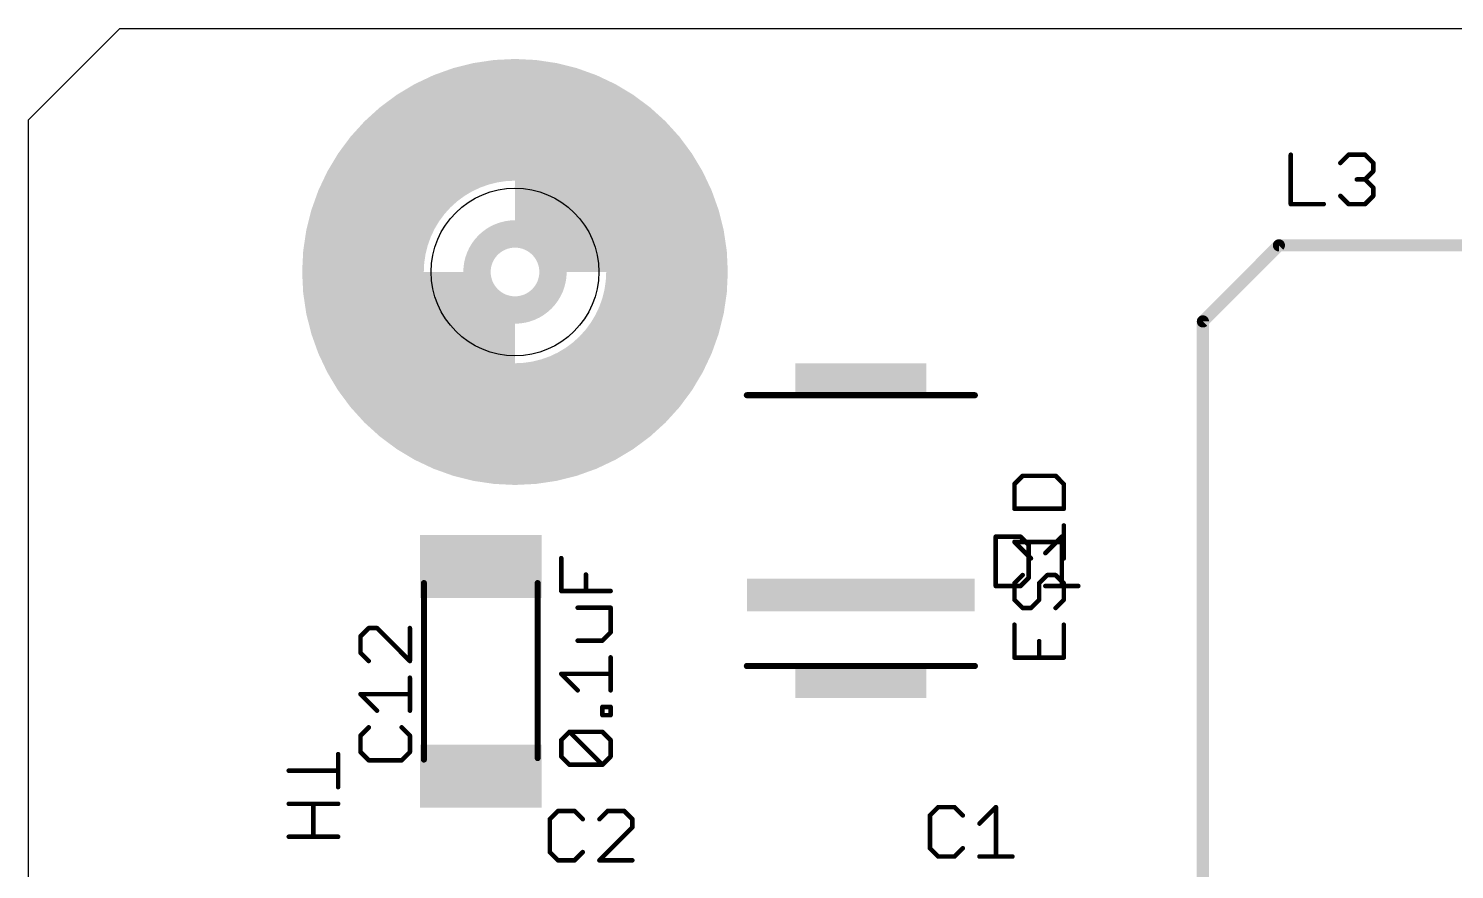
# Model space of a CAD drawing. Extents: x 2 to 123, y -4 to 52.
# Drawn here: x 2.03 to 25.86, y 38.03 to 52.07 of the extents above; entities that cross this region are included whole.
import ezdxf

# ---------------------------------------------------------------- set-up
doc = ezdxf.new("R2010")
doc.units = 0
for name, color, linetype in [('20', 53, 'CONTINUOUS'), ('25', 253, 'CONTINUOUS'), ('26', 253, 'CONTINUOUS'), ('27', 253, 'CONTINUOUS'), ('39', 12, 'CONTINUOUS'), ('40', 132, 'CONTINUOUS'), ('41', 12, 'CONTINUOUS'), ('42', 132, 'CONTINUOUS'), ('51', 253, 'CONTINUOUS')]:
    doc.layers.add(name, color=color, linetype=linetype)

# ---------------------------------------------------------------- blocks, each defined once
blk = doc.blocks.new('RECT')
blk.add_solid([(-0.5, -0.5), (0.5, -0.5), (-0.5, 0.5), (0.5, 0.5)])

msp = doc.modelspace()

# ---------------------------------------------------------------- linework, layer by layer
at = {"layer": '20'}
for p, q in [((3.556, 52.07), (2.032, 50.546)), ((3.556, 52.07), (92.456, 52.07)), ((2.032, 1.016), (2.032, 50.546))]:
    msp.add_line(p, q, dxfattribs=at)
msp.add_circle((10.16, 48.006), 1.4, dxfattribs=at)
at = {"layer": '25', "const_width": 0.0762}
for points in [[(23.1216, 49.9631), (23.1216, 49.1386)], [(23.9503, 49.8257), (24.0877, 49.9631)], [(24.0877, 49.9631), (24.3626, 49.9631)], [(24.3626, 49.9631), (24.5, 49.8257)], [(24.5, 49.8257), (24.5, 49.6883)], [(24.3626, 49.5509), (24.2251, 49.5509)], [(24.5, 49.6883), (24.3626, 49.5509)], [(24.3626, 49.5509), (24.5, 49.4134)], [(24.5, 49.4134), (24.5, 49.276)], [(23.1216, 49.1386), (23.6713, 49.1386)], [(24.0877, 49.1386), (23.9503, 49.276)], [(24.3626, 49.1386), (24.0877, 49.1386)], [(24.5, 49.276), (24.3626, 49.1386)], [(18.1927, 43.5871), (18.1927, 42.7626)], [(18.6049, 43.5871), (18.1927, 43.5871)], [(18.7424, 43.4497), (18.6049, 43.5871)], [(19.0214, 43.3123), (19.2962, 43.5871)], [(19.2962, 43.5871), (19.2962, 42.7626)], [(18.7424, 42.9), (18.7424, 43.4497)], [(18.6049, 42.7626), (18.7424, 42.9)], [(18.1927, 42.7626), (18.6049, 42.7626)], [(19.0214, 42.7626), (19.5711, 42.7626)], [(7.7168, 42.0606), (7.5794, 41.9231)], [(7.5794, 41.9231), (7.5794, 41.6483)], [(7.8542, 42.0606), (7.7168, 42.0606)], [(8.4039, 41.5109), (7.8542, 42.0606)], [(8.4039, 42.0606), (8.4039, 41.5109)], [(7.5794, 41.6483), (7.7168, 41.5109)], [(8.4039, 40.6822), (8.4039, 41.2319)], [(7.8542, 40.6822), (7.5794, 40.957)], [(7.5794, 40.957), (8.4039, 40.957)], [(7.7168, 40.4031), (7.5794, 40.2657)], [(7.5794, 40.2657), (7.5794, 39.9909)], [(8.4039, 40.2657), (8.2665, 40.4031)], [(8.4039, 39.9909), (8.4039, 40.2657)], [(7.5794, 39.9909), (7.7168, 39.8535)], [(8.2665, 39.8535), (8.4039, 39.9909)], [(7.7168, 39.8535), (8.2665, 39.8535)], [(17.2295, 39.0711), (17.0921, 38.9337)], [(17.5044, 39.0711), (17.2295, 39.0711)], [(17.6418, 38.9337), (17.5044, 39.0711)], [(17.9208, 38.7963), (18.1956, 39.0711)], [(18.1956, 39.0711), (18.1956, 38.2466)], [(10.8795, 39.0076), (10.7421, 38.8702)], [(10.7421, 38.8702), (10.7421, 38.3205)], [(11.1544, 39.0076), (10.8795, 39.0076)], [(11.2918, 38.8702), (11.1544, 39.0076)], [(11.7082, 39.0076), (11.5708, 38.8702)], [(11.9831, 39.0076), (11.7082, 39.0076)], [(12.1205, 38.8702), (11.9831, 39.0076)], [(12.1205, 38.7328), (12.1205, 38.8702)], [(17.0921, 38.9337), (17.0921, 38.384)], [(11.5708, 38.1831), (12.1205, 38.7328)], [(10.7421, 38.3205), (10.8795, 38.1831)], [(11.1544, 38.1831), (11.2918, 38.3205)], [(17.0921, 38.384), (17.2295, 38.2466)], [(17.5044, 38.2466), (17.6418, 38.384)], [(10.8795, 38.1831), (11.1544, 38.1831)], [(12.1205, 38.1831), (11.5708, 38.1831)], [(17.2295, 38.2466), (17.5044, 38.2466)], [(17.9208, 38.2466), (18.4705, 38.2466)]]:
    msp.add_lwpolyline(points, dxfattribs=at)
at = {"layer": '25', "const_width": 0.0381}
for points in [[(23.1407, 49.9631, 1), (23.1026, 49.9631)], [(23.9368, 49.8392, 1), (23.9638, 49.8122)], [(24.0877, 49.9822, 1), (24.0877, 49.9441)], [(24.1012, 49.9496, 1), (24.0743, 49.9766)], [(24.376, 49.9766, 1), (24.3491, 49.9496)], [(24.3626, 49.9441, 1), (24.3626, 49.9822)], [(24.519, 49.8257, 1), (24.4809, 49.8257)], [(24.4865, 49.8122, 1), (24.5134, 49.8392)], [(24.2251, 49.5699, 1), (24.2251, 49.5318)], [(24.376, 49.5643, 1), (24.3491, 49.5374)], [(24.3491, 49.5643, 1), (24.376, 49.5374)], [(24.3626, 49.5318, 1), (24.3626, 49.5699)], [(24.4809, 49.6883, 1), (24.519, 49.6883)], [(24.5134, 49.6748, 1), (24.4865, 49.7017)], [(24.519, 49.4134, 1), (24.4809, 49.4134)], [(24.4865, 49.4, 1), (24.5134, 49.4269)], [(23.1216, 49.1577, 1), (23.1216, 49.1196)], [(23.1026, 49.1386, 1), (23.1407, 49.1386)], [(23.6713, 49.1196, 1), (23.6713, 49.1577)], [(23.9638, 49.2895, 1), (23.9368, 49.2625)], [(24.0877, 49.1577, 1), (24.0877, 49.1196)], [(24.0743, 49.1251, 1), (24.1012, 49.1521)], [(24.3491, 49.1521, 1), (24.376, 49.1251)], [(24.3626, 49.1196, 1), (24.3626, 49.1577)], [(24.4809, 49.276, 1), (24.519, 49.276)], [(24.5134, 49.2625, 1), (24.4865, 49.2895)], [(18.1927, 43.6062, 1), (18.1927, 43.5681)], [(18.2117, 43.5871, 1), (18.1736, 43.5871)], [(18.6184, 43.6006, 1), (18.5915, 43.5736)], [(18.6049, 43.5681, 1), (18.6049, 43.6062)], [(19.3153, 43.5871, 1), (19.2772, 43.5871)], [(19.3097, 43.5736, 1), (19.2828, 43.6006)], [(18.7614, 43.4497, 1), (18.7233, 43.4497)], [(18.7289, 43.4362, 1), (18.7558, 43.4632)], [(19.0079, 43.3257, 1), (19.0349, 43.2988)], [(18.7233, 42.9, 1), (18.7614, 42.9)], [(18.7558, 42.8865, 1), (18.7289, 42.9135)], [(18.1927, 42.7816, 1), (18.1927, 42.7435)], [(18.1736, 42.7626, 1), (18.2117, 42.7626)], [(18.5915, 42.7761, 1), (18.6184, 42.7491)], [(18.6049, 42.7435, 1), (18.6049, 42.7816)], [(19.0214, 42.7816, 1), (19.0214, 42.7435)], [(19.2772, 42.7626, 1), (19.3153, 42.7626)], [(19.5711, 42.7435, 1), (19.5711, 42.7816)], [(7.5984, 41.9231, 1), (7.5603, 41.9231)], [(7.5659, 41.9366, 1), (7.5929, 41.9097)], [(7.7168, 42.0796, 1), (7.7168, 42.0415)], [(7.7303, 42.0471, 1), (7.7033, 42.074)], [(7.8677, 42.074, 1), (7.8408, 42.0471)], [(7.8542, 42.0415, 1), (7.8542, 42.0796)], [(8.423, 42.0606, 1), (8.3849, 42.0606)], [(7.5603, 41.6483, 1), (7.5984, 41.6483)], [(7.5929, 41.6618, 1), (7.5659, 41.6348)], [(7.7033, 41.4974, 1), (7.7303, 41.5244)], [(8.3849, 41.5109, 1), (8.423, 41.5109)], [(8.3904, 41.4974, 1), (8.4174, 41.5244)], [(8.423, 41.2319, 1), (8.3849, 41.2319)], [(7.5794, 40.9761, 1), (7.5794, 40.938)], [(7.5929, 40.9705, 1), (7.5659, 40.9435)], [(8.4039, 40.938, 1), (8.4039, 40.9761)], [(7.8408, 40.6687, 1), (7.8677, 40.6957)], [(8.3849, 40.6822, 1), (8.423, 40.6822)], [(7.5984, 40.2657, 1), (7.5603, 40.2657)], [(7.5659, 40.2792, 1), (7.5929, 40.2523)], [(7.7303, 40.3897, 1), (7.7033, 40.4166)], [(8.28, 40.4166, 1), (8.253, 40.3897)], [(8.423, 40.2657, 1), (8.3849, 40.2657)], [(8.3904, 40.2523, 1), (8.4174, 40.2792)], [(7.5929, 40.0044, 1), (7.5659, 39.9774)], [(8.4174, 39.9774, 1), (8.3904, 40.0044)], [(7.5603, 39.9909, 1), (7.5984, 39.9909)], [(7.7168, 39.8725, 1), (7.7168, 39.8344)], [(7.7033, 39.84, 1), (7.7303, 39.8669)], [(8.253, 39.8669, 1), (8.28, 39.84)], [(8.2665, 39.8344, 1), (8.2665, 39.8725)], [(8.3849, 39.9909, 1), (8.423, 39.9909)], [(17.2295, 39.0902, 1), (17.2295, 39.0521)], [(17.243, 39.0576, 1), (17.216, 39.0846)], [(17.5178, 39.0846, 1), (17.4909, 39.0576)], [(17.5044, 39.0521, 1), (17.5044, 39.0902)], [(18.2147, 39.0711, 1), (18.1766, 39.0711)], [(18.2091, 39.0576, 1), (18.1822, 39.0846)], [(10.7286, 38.8837, 1), (10.7556, 38.8567)], [(10.7612, 38.8702, 1), (10.7231, 38.8702)], [(10.8795, 39.0267, 1), (10.8795, 38.9886)], [(10.893, 38.9941, 1), (10.866, 39.0211)], [(11.1678, 39.0211, 1), (11.1409, 38.9941)], [(11.1544, 38.9886, 1), (11.1544, 39.0267)], [(11.2783, 38.8567, 1), (11.3052, 38.8837)], [(11.5573, 38.8837, 1), (11.5843, 38.8567)], [(11.7082, 39.0267, 1), (11.7082, 38.9886)], [(11.7217, 38.9941, 1), (11.6948, 39.0211)], [(11.9965, 39.0211, 1), (11.9696, 38.9941)], [(11.9831, 38.9886, 1), (11.9831, 39.0267)], [(12.1395, 38.8702, 1), (12.1014, 38.8702)], [(12.107, 38.8567, 1), (12.1339, 38.8837)], [(17.0786, 38.9472, 1), (17.1056, 38.9202)], [(17.1112, 38.9337, 1), (17.0731, 38.9337)], [(17.6283, 38.9202, 1), (17.6552, 38.9472)], [(12.1014, 38.7328, 1), (12.1395, 38.7328)], [(12.1339, 38.7193, 1), (12.107, 38.7462)], [(17.9073, 38.8097, 1), (17.9343, 38.7828)], [(10.7556, 38.334, 1), (10.7286, 38.307)], [(11.3052, 38.307, 1), (11.2783, 38.334)], [(17.1056, 38.3975, 1), (17.0786, 38.3705)], [(17.0731, 38.384, 1), (17.1112, 38.384)], [(17.6552, 38.3705, 1), (17.6283, 38.3975)], [(10.7231, 38.3205, 1), (10.7612, 38.3205)], [(10.8795, 38.2022, 1), (10.8795, 38.1641)], [(10.866, 38.1696, 1), (10.893, 38.1966)], [(11.1409, 38.1966, 1), (11.1678, 38.1696)], [(11.1544, 38.1641, 1), (11.1544, 38.2022)], [(11.5708, 38.2022, 1), (11.5708, 38.1641)], [(11.5573, 38.1966, 1), (11.5843, 38.1696)], [(12.1205, 38.1641, 1), (12.1205, 38.2022)], [(17.2295, 38.2657, 1), (17.2295, 38.2276)], [(17.216, 38.2331, 1), (17.243, 38.2601)], [(17.4909, 38.2601, 1), (17.5178, 38.2331)], [(17.5044, 38.2276, 1), (17.5044, 38.2657)], [(17.9208, 38.2657, 1), (17.9208, 38.2276)], [(18.1766, 38.2466, 1), (18.2147, 38.2466)], [(18.4705, 38.2276, 1), (18.4705, 38.2657)]]:
    msp.add_lwpolyline(points, format="xyb", dxfattribs=at)
at = {"layer": '26', "const_width": 0.0762}
for points in [[(7.2047, 39.4057), (7.2047, 39.9554)], [(6.3802, 39.6805), (7.2047, 39.6805)], [(7.2047, 39.1267), (6.3802, 39.1267)], [(6.7925, 38.577), (6.7925, 39.1267)], [(6.3802, 38.577), (7.2047, 38.577)]]:
    msp.add_lwpolyline(points, dxfattribs=at)
at = {"layer": '26', "const_width": 0.0381}
for points in [[(7.2238, 39.9554, 1), (7.1857, 39.9554)], [(6.3802, 39.6996, 1), (6.3802, 39.6615)], [(7.2047, 39.6615, 1), (7.2047, 39.6996)], [(7.1857, 39.4057, 1), (7.2238, 39.4057)], [(6.3802, 39.1457, 1), (6.3802, 39.1076)], [(6.8115, 39.1267, 1), (6.7734, 39.1267)], [(7.2047, 39.1076, 1), (7.2047, 39.1457)], [(6.3802, 38.5961, 1), (6.3802, 38.558)], [(7.2047, 38.558, 1), (7.2047, 38.5961)], [(6.7734, 38.577, 1), (6.8115, 38.577)]]:
    msp.add_lwpolyline(points, format="xyb", dxfattribs=at)
at = {"layer": '27', "const_width": 0.0762}
for points in [[(18.6423, 44.6029), (18.5049, 44.4655)], [(19.192, 44.6029), (18.6423, 44.6029)], [(19.3294, 44.4655), (19.192, 44.6029)], [(18.5049, 44.4655), (18.5049, 44.0532)], [(19.3294, 44.0532), (19.3294, 44.4655)], [(18.5049, 44.0532), (19.3294, 44.0532)], [(19.3294, 43.2245), (19.3294, 43.7742)], [(18.7797, 43.2245), (18.5049, 43.4993)], [(18.5049, 43.4993), (19.3294, 43.4993)], [(10.9329, 42.6791), (10.9329, 43.2287)], [(11.3452, 42.6791), (11.3452, 42.9539)], [(18.6423, 42.9455), (18.5049, 42.8081)], [(18.9171, 42.8081), (19.0546, 42.9455)], [(19.0546, 42.9455), (19.192, 42.9455)], [(19.192, 42.9455), (19.3294, 42.8081)], [(11.7574, 42.6791), (10.9329, 42.6791)], [(18.5049, 42.8081), (18.5049, 42.5332)], [(18.9171, 42.5332), (18.9171, 42.8081)], [(19.3294, 42.8081), (19.3294, 42.5332)], [(11.7574, 42.4), (11.2077, 42.4)], [(11.7574, 41.9878), (11.7574, 42.4)], [(18.5049, 42.5332), (18.6423, 42.3958)], [(18.6423, 42.3958), (18.7797, 42.3958)], [(18.7797, 42.3958), (18.9171, 42.5332)], [(19.3294, 42.5332), (19.192, 42.3958)], [(11.62, 41.8504), (11.7574, 41.9878)], [(18.5049, 42.1168), (18.5049, 41.5671)], [(19.3294, 41.5671), (19.3294, 42.1168)], [(11.2077, 41.8504), (11.62, 41.8504)], [(18.9171, 41.5671), (18.9171, 41.8419)], [(11.7574, 41.0217), (11.7574, 41.5713)], [(18.5049, 41.5671), (19.3294, 41.5671)], [(11.2077, 41.0217), (10.9329, 41.2965)], [(10.9329, 41.2965), (11.7574, 41.2965)], [(11.62, 40.6073), (11.62, 40.7447)], [(11.62, 40.7447), (11.7574, 40.7447)], [(11.7574, 40.7447), (11.7574, 40.6073)], [(11.7574, 40.6073), (11.62, 40.6073)], [(10.9329, 40.1909), (11.0703, 40.3283)], [(11.0703, 40.3283), (11.62, 40.3283)], [(11.62, 39.7786), (11.0703, 40.3283)], [(11.62, 40.3283), (11.7574, 40.1909)], [(10.9329, 39.916), (10.9329, 40.1909)], [(11.7574, 40.1909), (11.7574, 39.916)], [(11.0703, 39.7786), (10.9329, 39.916)], [(11.62, 39.7786), (11.0703, 39.7786)], [(11.7574, 39.916), (11.62, 39.7786)]]:
    msp.add_lwpolyline(points, dxfattribs=at)
at = {"layer": '27', "const_width": 0.0381}
for points in [[(18.6423, 44.6219, 1), (18.6423, 44.5838)], [(18.6558, 44.5894, 1), (18.6288, 44.6164)], [(19.2055, 44.6164, 1), (19.1785, 44.5894)], [(19.192, 44.5838, 1), (19.192, 44.6219)], [(18.5239, 44.4655, 1), (18.4858, 44.4655)], [(18.4914, 44.4789, 1), (18.5184, 44.452)], [(19.3484, 44.4655, 1), (19.3103, 44.4655)], [(19.3159, 44.452, 1), (19.3429, 44.4789)], [(18.5049, 44.0723, 1), (18.5049, 44.0342)], [(19.3294, 44.0342, 1), (19.3294, 44.0723)], [(18.4858, 44.0532, 1), (18.5239, 44.0532)], [(19.3103, 44.0532, 1), (19.3484, 44.0532)], [(19.3484, 43.7742, 1), (19.3103, 43.7742)], [(18.5184, 43.5128, 1), (18.4914, 43.4859)], [(18.5049, 43.5184, 1), (18.5049, 43.4803)], [(19.3294, 43.4803, 1), (19.3294, 43.5184)], [(10.9519, 43.2287, 1), (10.9138, 43.2287)], [(18.7663, 43.211, 1), (18.7932, 43.238)], [(19.3103, 43.2245, 1), (19.3484, 43.2245)], [(11.3642, 42.9539, 1), (11.3261, 42.9539)], [(18.6558, 42.932, 1), (18.6288, 42.9589)], [(19.0546, 42.9645, 1), (19.0546, 42.9264)], [(19.068, 42.932, 1), (19.0411, 42.9589)], [(19.2055, 42.9589, 1), (19.1785, 42.932)], [(19.192, 42.9264, 1), (19.192, 42.9645)], [(10.9329, 42.6981, 1), (10.9329, 42.66)], [(10.9138, 42.6791, 1), (10.9519, 42.6791)], [(11.3261, 42.6791, 1), (11.3642, 42.6791)], [(11.7574, 42.66, 1), (11.7574, 42.6981)], [(18.5239, 42.8081, 1), (18.4858, 42.8081)], [(18.4914, 42.8215, 1), (18.5184, 42.7946)], [(18.9362, 42.8081, 1), (18.8981, 42.8081)], [(18.9037, 42.8215, 1), (18.9306, 42.7946)], [(19.3484, 42.8081, 1), (19.3103, 42.8081)], [(19.3159, 42.7946, 1), (19.3429, 42.8215)], [(11.2077, 42.4191, 1), (11.2077, 42.381)], [(11.7765, 42.4, 1), (11.7384, 42.4)], [(11.7574, 42.381, 1), (11.7574, 42.4191)], [(18.5184, 42.5467, 1), (18.4914, 42.5198)], [(18.4858, 42.5332, 1), (18.5239, 42.5332)], [(18.6423, 42.4149, 1), (18.6423, 42.3768)], [(18.6288, 42.3823, 1), (18.6558, 42.4093)], [(18.7663, 42.4093, 1), (18.7932, 42.3823)], [(18.7797, 42.3768, 1), (18.7797, 42.4149)], [(18.8981, 42.5332, 1), (18.9362, 42.5332)], [(18.9306, 42.5198, 1), (18.9037, 42.5467)], [(19.1785, 42.4093, 1), (19.2055, 42.3823)], [(19.3103, 42.5332, 1), (19.3484, 42.5332)], [(19.3429, 42.5198, 1), (19.3159, 42.5467)], [(11.7384, 41.9878, 1), (11.7765, 41.9878)], [(11.7709, 41.9743, 1), (11.7439, 42.0013)], [(18.5239, 42.1168, 1), (18.4858, 42.1168)], [(19.3484, 42.1168, 1), (19.3103, 42.1168)], [(11.2077, 41.8694, 1), (11.2077, 41.8313)], [(11.6065, 41.8638, 1), (11.6335, 41.8369)], [(11.62, 41.8313, 1), (11.62, 41.8694)], [(18.9362, 41.8419, 1), (18.8981, 41.8419)], [(11.7765, 41.5713, 1), (11.7384, 41.5713)], [(18.5049, 41.5862, 1), (18.5049, 41.5481)], [(18.4858, 41.5671, 1), (18.5239, 41.5671)], [(18.8981, 41.5671, 1), (18.9362, 41.5671)], [(19.3103, 41.5671, 1), (19.3484, 41.5671)], [(19.3294, 41.5481, 1), (19.3294, 41.5862)], [(10.9464, 41.31, 1), (10.9194, 41.283)], [(10.9329, 41.3155, 1), (10.9329, 41.2774)], [(11.7574, 41.2774, 1), (11.7574, 41.3155)], [(11.1943, 41.0082, 1), (11.2212, 41.0351)], [(11.7384, 41.0217, 1), (11.7765, 41.0217)], [(11.639, 40.7447, 1), (11.6009, 40.7447)], [(11.62, 40.7638, 1), (11.62, 40.7257)], [(11.7765, 40.7447, 1), (11.7384, 40.7447)], [(11.7574, 40.7257, 1), (11.7574, 40.7638)], [(11.6009, 40.6073, 1), (11.639, 40.6073)], [(11.62, 40.6264, 1), (11.62, 40.5883)], [(11.7384, 40.6073, 1), (11.7765, 40.6073)], [(11.7574, 40.5883, 1), (11.7574, 40.6264)], [(11.0838, 40.3417, 1), (11.0568, 40.3148)], [(11.0703, 40.3473, 1), (11.0703, 40.3092)], [(11.0838, 40.3148, 1), (11.0568, 40.3417)], [(11.6335, 40.3417, 1), (11.6065, 40.3148)], [(11.62, 40.3092, 1), (11.62, 40.3473)], [(10.9519, 40.1909, 1), (10.9138, 40.1909)], [(10.9194, 40.2043, 1), (10.9464, 40.1774)], [(11.7765, 40.1909, 1), (11.7384, 40.1909)], [(11.7439, 40.1774, 1), (11.7709, 40.2043)], [(10.9464, 39.9295, 1), (10.9194, 39.9025)], [(10.9138, 39.916, 1), (10.9519, 39.916)], [(11.0703, 39.7977, 1), (11.0703, 39.7596)], [(11.0568, 39.7651, 1), (11.0838, 39.7921)], [(11.6065, 39.7921, 1), (11.6335, 39.7651)], [(11.6065, 39.7651, 1), (11.6335, 39.7921)], [(11.62, 39.7596, 1), (11.62, 39.7977)], [(11.7384, 39.916, 1), (11.7765, 39.916)], [(11.7709, 39.9025, 1), (11.7439, 39.9295)]]:
    msp.add_lwpolyline(points, format="xyb", dxfattribs=at)
at = {"layer": '39', "const_width": 2.032}
msp.add_lwpolyline([(10.16, 45.466, 1), (10.16, 50.546, 1), (10.16, 45.466)], format="xyb", dxfattribs=at)
at = {"layer": '40', "const_width": 2.032}
msp.add_lwpolyline([(10.16, 45.466, 1), (10.16, 50.546, 1), (10.16, 45.466)], format="xyb", dxfattribs=at)
at = {"layer": '41', "const_width": 2.032}
msp.add_lwpolyline([(10.16, 45.466, 1), (10.16, 50.546, 1), (10.16, 45.466)], format="xyb", dxfattribs=at)
at = {"layer": '42', "const_width": 2.032}
msp.add_lwpolyline([(10.16, 45.466, 1), (10.16, 50.546, 1), (10.16, 45.466)], format="xyb", dxfattribs=at)
at = {"layer": '51'}
for points, const_width in [([(11.938, 48.006, 0.4142), (10.16, 49.784)], 2.286), ([(8.382, 48.006, 0.4142), (10.16, 46.228)], 2.286), ([(10.16, 47.371, 1), (10.16, 48.641, 1), (10.16, 47.371)], 0.4572), ([(22.9235, 48.5013, 1), (22.9235, 48.3997)], 0.1016), ([(22.9594, 48.4146, 1), (22.8876, 48.4864)], 0.1016), ([(21.7043, 47.1805, 1), (21.6027, 47.1805)], 0.1016), ([(21.6176, 47.2164, 1), (21.6894, 47.1446)], 0.1016), ([(14.0335, 45.974, 1), (14.0335, 45.9232)], 0.0508), ([(17.8435, 45.9232, 1), (17.8435, 45.974)], 0.0508), ([(8.6637, 42.8117, 1), (8.6129, 42.8117)], 0.0508), ([(10.5641, 42.8117, 1), (10.5133, 42.8117)], 0.0508), ([(14.0335, 41.4528, 1), (14.0335, 41.402)], 0.0508), ([(17.8435, 41.402, 1), (17.8435, 41.4528)], 0.0508), ([(8.6129, 39.8653, 1), (8.6637, 39.8653)], 0.0508), ([(10.5133, 39.8907, 1), (10.5641, 39.8907)], 0.0508)]:
    msp.add_lwpolyline(points, format="xyb", dxfattribs=dict(at, const_width=const_width))
for points, const_width in [([(21.6535, 47.1805), (22.9235, 48.4505)], 0.2032), ([(22.9235, 48.4505), (34.3535, 48.4505)], 0.2032), ([(21.6535, 35.7505), (21.6535, 47.1805)], 0.2032), ([(17.8435, 45.9486), (14.0335, 45.9486)], 0.1016), ([(8.6383, 39.8653), (8.6383, 42.8117)], 0.1016), ([(10.5387, 39.8907), (10.5387, 42.8117)], 0.1016), ([(17.8435, 41.4274), (14.0335, 41.4274)], 0.1016)]:
    msp.add_lwpolyline(points, dxfattribs=dict(at, const_width=const_width))

# ---------------------------------------------------------------- block references
at = {"layer": '51', "rotation": 90}
for p, xscale, yscale in [((15.9385, 46.2153), 0.5334, 2.1844), ((9.5885, 43.0885), 1.05, 2.03), ((15.9385, 42.613), 0.55, 3.8), ((15.9385, 41.1607), 0.5334, 2.1844), ((9.5885, 39.5885), 1.05, 2.03)]:
    msp.add_blockref('RECT', p, dxfattribs=dict(at, xscale=xscale, yscale=yscale))

doc.saveas('drawing.dxf')
